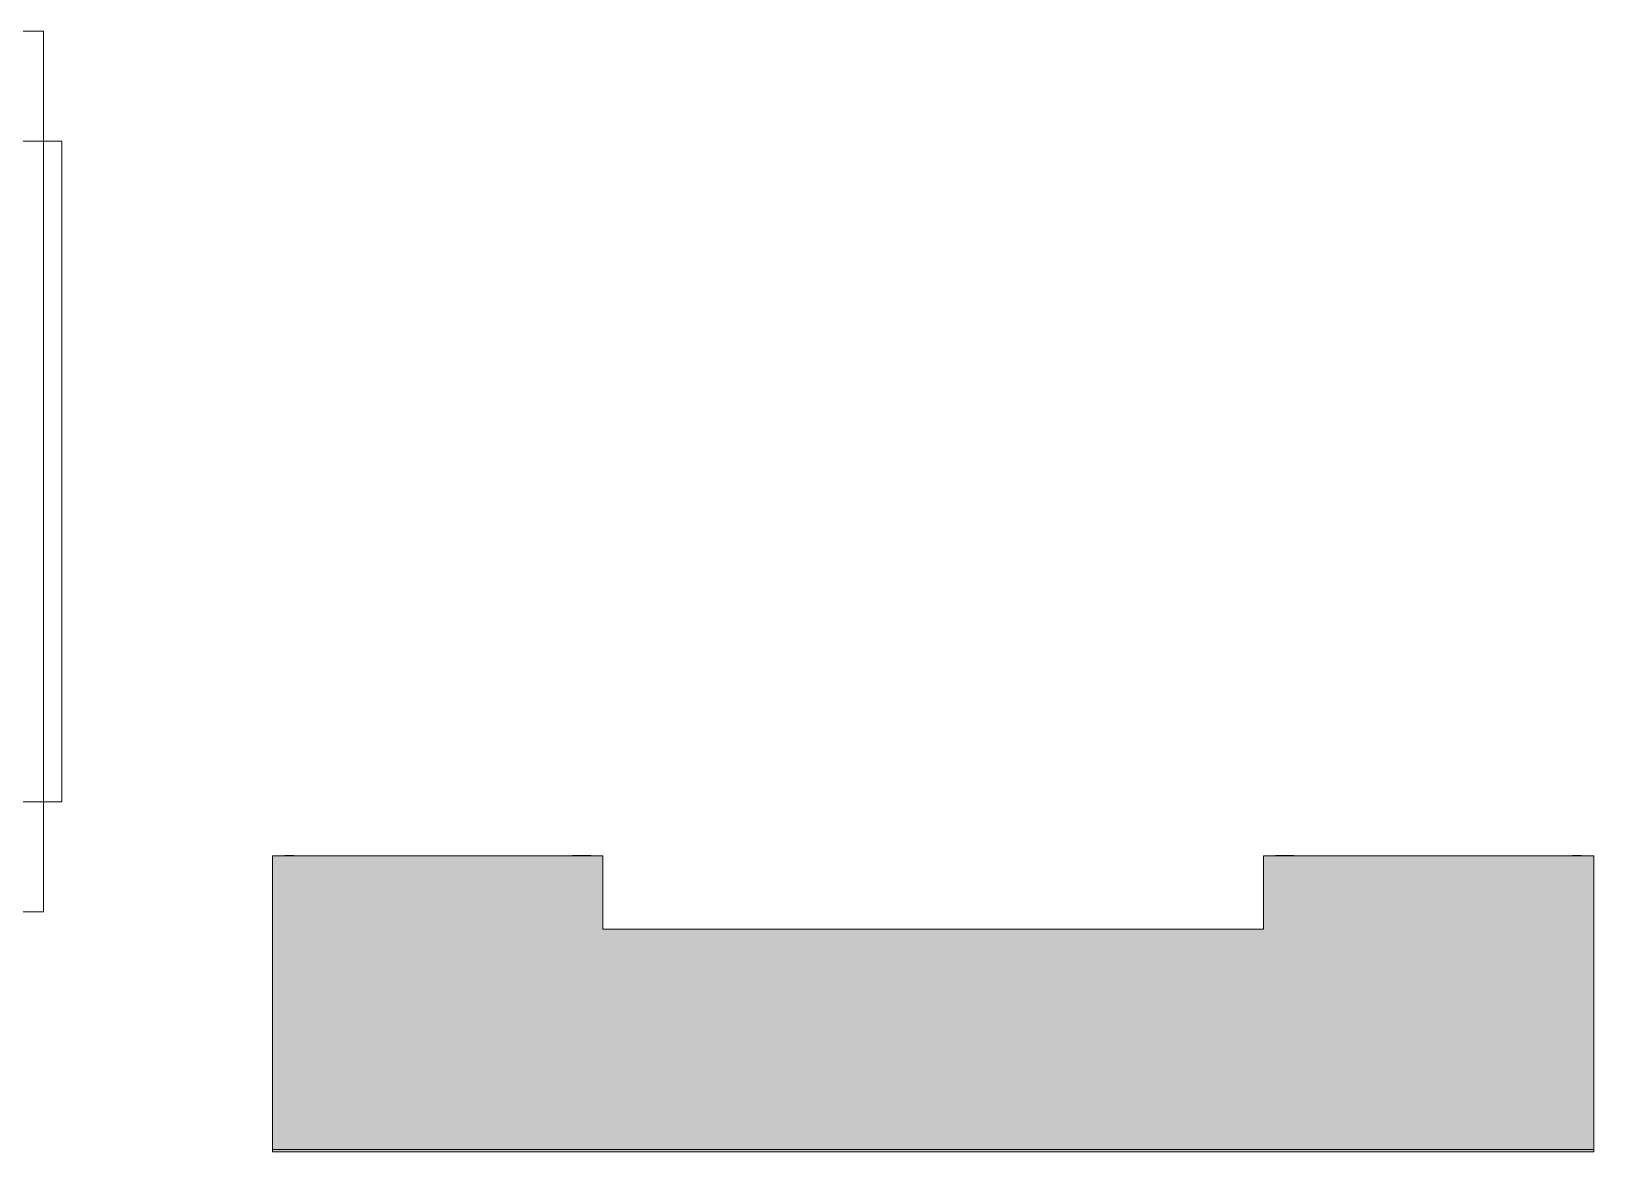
# Model space of a CAD drawing. Header units: inches. Extents: x -4169 to -1846, y 9706 to 12377.
# Drawn here: x -3770.7 to -3685.6, y 10018.7 to 10079.8 of the extents above; entities that cross this region are included whole.
import ezdxf

# ---------------------------------------------------------------- set-up
doc = ezdxf.new("R2010")
doc.units = ezdxf.units.IN
doc.header["$MEASUREMENT"] = 0
for name, color, linetype, lineweight in [('0-1', 7, 'Continuous', 5), ('0-2', 10, 'Continuous', 18), ('I-FURN', 30, 'Continuous', 9), ('I-FURN-1', 7, 'Continuous', 9), ('I-FURN-2', 55, 'Continuous', 9)]:
    doc.layers.add(name, color=color, linetype=linetype, lineweight=lineweight)

# ---------------------------------------------------------------- blocks, each defined once
blk = doc.blocks.new('Entertainment_Center_14771 - Entertainment_Center_14771-1372851-ENLARGED RCP - 1ST FLOOR PLAN')
at = {"layer": 'I-FURN-2'}
for points in [[(-36, 10), (-36, -6), (36, -6), (36, 10), (18, 10), (18, 6), (-18, 6), (-18, 10), (-35, 10)], [(-35.339, 10.031), (-35.311, 10), (-34.85, 10), (-34.85, 10.031), (-35.313, 10.031)], [(-19.657, 10.032), (-19.657, 10), (-18.663, 10), (-18.663, 10.032), (-19, 10.032)], [(18.663, 10.032), (18.663, 10), (19.657, 10), (19.657, 10.032), (19, 10.032)], [(34.85, 10), (35.339, 10), (35.313, 10.031), (34.85, 10.031)], [(-36, -6.125), (36, -6.125), (36, -6), (-36, -6)]]:
    blk.add_hatch(color=256, dxfattribs=at).paths.add_polyline_path(points, flags=0)
at = {"layer": 'I-FURN-1'}
for p, q in [((-36, -6), (-36, 10)), ((-36, 10), (-18, 10)), ((-35.339, 10), (-35.339, 10.031)), ((-35.339, 10.031), (-34.85, 10.031)), ((-34.85, 10.031), (-34.85, 10)), ((-19.657, 10), (-19.657, 10.032)), ((-19.657, 10.032), (-18.663, 10.032)), ((-18.663, 10.032), (-18.663, 10)), ((-18, 10), (-18, 6)), ((18, 6), (18, 10)), ((18, 10), (36, 10)), ((18.663, 10.032), (19.657, 10.032)), ((18.663, 10), (18.663, 10.032)), ((19.657, 10.032), (19.657, 10)), ((34.85, 10), (34.85, 10.031)), ((34.85, 10.031), (35.339, 10.031)), ((35.339, 10.031), (35.339, 10)), ((36, 10), (36, -6)), ((-18, 6), (18, 6)), ((36, -6), (-36, -6)), ((-36, -6.125), (-36, -6)), ((36, -6), (-36, -6)), ((-36, -6.125), (36, -6.125)), ((36, -6.125), (36, -6))]:
    blk.add_line(p, q, dxfattribs=at)
blk = doc.blocks.new('Couch-Both_Arms-Generic - 2-1352635-ENLARGED RCP - 1ST FLOOR PLAN')
at = {"layer": 'I-FURN'}
for p, q in [((-24, 13.5), (24, 13.5)), ((-18, 13.5), (-24, 13.5)), ((-24, 13.5), (-24, -17.5)), ((18, 13.5), (-18, 13.5)), ((-18, 13.5), (-18, -18.5)), ((-18, -17.5), (-18, 13.5)), ((18, -18.5), (18, 13.5)), ((24, 13.5), (18, 13.5)), ((18, 13.5), (18, -17.5)), ((24, -17.5), (24, 13.5)), ((-24, -17.5), (-18, -17.5)), ((18, -17.5), (24, -17.5)), ((-18, -18.5), (18, -18.5))]:
    blk.add_line(p, q, dxfattribs=at)
at = {"layer": 'I-FURN-1'}
for p, q in [((24, 17.5), (-24, 17.5)), ((-24, 17.5), (-24, -17.5)), ((24, -17.5), (24, 17.5)), ((-24, -17.5), (24, -17.5))]:
    blk.add_line(p, q, dxfattribs=at)
blk = doc.blocks.new('CTR - 1st Phase - Unit Layouts_rvt-1-ENLARGED RCP - 1ST FLOOR PLAN')
at = {"layer": '0-2', "rotation": 89.99999999996997}
blk.add_blockref('Couch-Both_Arms-Generic - 2-1352635-ENLARGED RCP - 1ST FLOOR PLAN', (-3787.56, 10055.789), dxfattribs=at)
at = {"layer": '0-2'}
blk.add_blockref('Entertainment_Center_14771 - Entertainment_Center_14771-1372851-ENLARGED RCP - 1ST FLOOR PLAN', (-3721.571, 10024.839), dxfattribs=at)

msp = doc.modelspace()

# ---------------------------------------------------------------- block references
at = {"layer": '0-1'}
msp.add_blockref('CTR - 1st Phase - Unit Layouts_rvt-1-ENLARGED RCP - 1ST FLOOR PLAN', (0, 0), dxfattribs=at)

doc.saveas('drawing.dxf')
